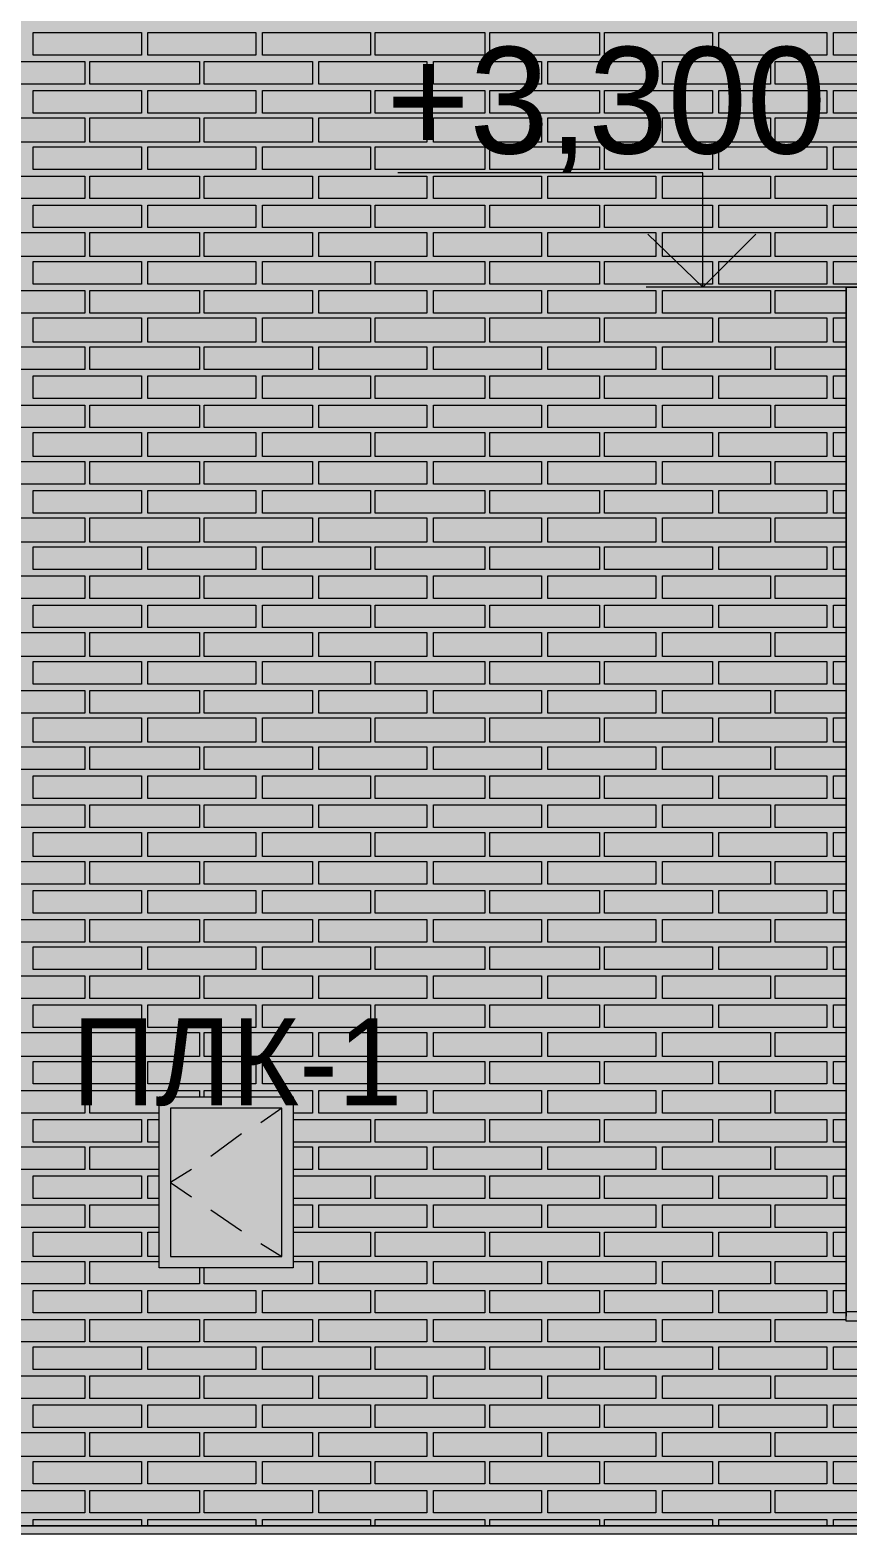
# Model space of a CAD drawing. Header units: millimetres. Extents: x -28928 to 100580, y -22867 to 36490.
# Drawn here: x -8523 to -6378, y 16322 to 20267 of the extents above; entities that cross this region are included whole.
import ezdxf

# ---------------------------------------------------------------- set-up
doc = ezdxf.new("R2010")
doc.units = ezdxf.units.MM
doc.layers.add('PDF _Геометрия', color=7, linetype='Continuous', true_color=0x8f8e8d)
doc.layers.add('PDF _Сплошная заливка', color=7, linetype='Continuous', true_color=0xffffff)
doc.layers.add('PDF _Текст', color=7, linetype='Continuous')

msp = doc.modelspace()

# ---------------------------------------------------------------- hatches: boundary and pattern name
at = {"layer": 'PDF _Сплошная заливка', "true_color": 0xdcd6cf, "transparency": 33554559}
msp.add_hatch(color=254, dxfattribs=at).paths.add_polyline_path([(-18676.6, 16343.4), (-18676.6, 19592.6), (-17276.3, 19592.6), (-17276.3, 16343.4), (19112.6, 16343.4), (19112.6, 30089.1), (-21853.9, 30089.1), (-21853.9, 16343.4), (-21375.9, 16343.4), (-21375.9, 19592.6), (-19277.4, 19592.6), (-19277.4, 16343.4)])

# ---------------------------------------------------------------- linework, layer by layer
at = {"layer": 'PDF _Геометрия', "color": 7, "lineweight": 9}
for points in [[(-21375.9, 16343.4), (-21853.9, 16343.4), (-21375.9, 16343.4), (-21853.9, 16343.4), (-21375.9, 16343.4), (-21375.9, 19592.6), (-19277.4, 19592.6), (-19277.4, 16343.4), (-18676.6, 16343.4), (-18676.6, 19592.6), (-17276.3, 19592.6), (-17276.3, 16343.4), (19112.6, 16343.4), (19112.6, 30089.1), (19112.6, 16343.4), (19133.7, 16343.4), (19133.7, 30089.1), (19133.7, 16343.4), (52641.4, 16343.4)], [(-5958.9, 19592.6), (-6466.6, 19592.6), (-6758.6, 19592.6), (-6758.6, 19893), (-7558.2, 19893)], [(-6606.3, 19592.6), (-6906.6, 19592.6)], [(-6335.5, 19592.6), (-6382, 19592.6), (-6382, 19516.4), (-6382, 18243), (-6382, 16969.5), (-6382, 16893.4), (-6382, 19592.6), (-5383.6, 19592.6)], [(-7862.8, 17439.1), (-7917.8, 17401)], [(-7968.6, 17371.4), (-8048.9, 17312.2)], [(-8099.7, 17278.4), (-8154.7, 17244.5), (-8099.7, 17206.4)], [(-8048.9, 17172.6), (-7968.6, 17117.6)], [(-7917.8, 17083.7), (-7862.8, 17049.9)], [(-6382, 16906), (-6382, 16906)], [(-6382, 16880.7), (-6382, 16884.9)]]:
    msp.add_lwpolyline(points, dxfattribs=at)
at = {"layer": 'PDF _Геометрия', "lineweight": 9}
for points in [[(-8230.9, 20201.8), (-8374.7, 20201.8), (-8514.3, 20201.8), (-8514.3, 20261), (-8374.7, 20261), (-8230.9, 20261)], [(-7930.5, 20201.8), (-8074.3, 20201.8), (-8213.9, 20201.8), (-8213.9, 20261), (-8074.3, 20261), (-7930.5, 20261)], [(-7630.1, 20201.8), (-7773.9, 20201.8), (-7913.6, 20201.8), (-7913.6, 20261), (-7773.9, 20261), (-7630.1, 20261)], [(-7329.7, 20201.8), (-7473.6, 20201.8), (-7617.4, 20201.8), (-7617.4, 20261), (-7473.6, 20261), (-7329.7, 20261)], [(-7029.3, 20201.8), (-7173.2, 20201.8), (-7317, 20201.8), (-7317, 20261), (-7173.2, 20261), (-7029.3, 20261)], [(-6733.2, 20201.8), (-6872.8, 20201.8), (-7016.6, 20201.8), (-7016.6, 20261), (-6872.8, 20261), (-6733.2, 20261)], [(-6432.8, 20201.8), (-6572.4, 20201.8), (-6716.3, 20201.8), (-6716.3, 20261), (-6572.4, 20261), (-6432.8, 20261)], [(-6132.4, 20201.8), (-6272, 20201.8), (-6415.9, 20201.8), (-6415.9, 20261), (-6272, 20261), (-6132.4, 20261)], [(-8378.9, 20184.9), (-8378.9, 20125.7), (-8666.6, 20125.7), (-8666.6, 20184.9)], [(-8078.6, 20184.9), (-8078.6, 20125.7), (-8366.3, 20125.7), (-8366.3, 20184.9)], [(-7782.4, 20184.9), (-7782.4, 20125.7), (-8065.9, 20125.7), (-8065.9, 20184.9)], [(-7482, 20184.9), (-7482, 20125.7), (-7765.5, 20125.7), (-7765.5, 20184.9)], [(-7181.6, 20184.9), (-7181.6, 20125.7), (-7465.1, 20125.7), (-7465.1, 20184.9)], [(-6881.3, 20184.9), (-6881.3, 20125.7), (-7164.7, 20125.7), (-7164.7, 20184.9)], [(-6580.9, 20184.9), (-6580.9, 20125.7), (-6864.3, 20125.7), (-6864.3, 20184.9)], [(-6280.5, 20184.9), (-6280.5, 20125.7), (-6568.2, 20125.7), (-6568.2, 20184.9)], [(-8230.9, 20049.5), (-8374.7, 20049.5), (-8514.3, 20049.5), (-8514.3, 20108.7), (-8374.7, 20108.7), (-8230.9, 20108.7)], [(-7930.5, 20049.5), (-8074.3, 20049.5), (-8213.9, 20049.5), (-8213.9, 20108.7), (-8074.3, 20108.7), (-7930.5, 20108.7)], [(-7630.1, 20049.5), (-7773.9, 20049.5), (-7913.6, 20049.5), (-7913.6, 20108.7), (-7773.9, 20108.7), (-7630.1, 20108.7)], [(-7329.7, 20049.5), (-7473.6, 20049.5), (-7617.4, 20049.5), (-7617.4, 20108.7), (-7473.6, 20108.7), (-7329.7, 20108.7)], [(-7029.3, 20049.5), (-7173.2, 20049.5), (-7317, 20049.5), (-7317, 20108.7), (-7173.2, 20108.7), (-7029.3, 20108.7)], [(-6733.2, 20049.5), (-6872.8, 20049.5), (-7016.6, 20049.5), (-7016.6, 20108.7), (-6872.8, 20108.7), (-6733.2, 20108.7)], [(-6432.8, 20049.5), (-6572.4, 20049.5), (-6716.3, 20049.5), (-6716.3, 20108.7), (-6572.4, 20108.7), (-6432.8, 20108.7)], [(-6132.4, 20049.5), (-6272, 20049.5), (-6415.9, 20049.5), (-6415.9, 20108.7), (-6272, 20108.7), (-6132.4, 20108.7)], [(-8378.9, 20036.8), (-8378.9, 19973.4), (-8666.6, 19973.4), (-8666.6, 20036.8)], [(-8078.6, 20036.8), (-8078.6, 19973.4), (-8366.3, 19973.4), (-8366.3, 20036.8)], [(-7782.4, 20036.8), (-7782.4, 19973.4), (-8065.9, 19973.4), (-8065.9, 20036.8)], [(-7482, 20036.8), (-7482, 19973.4), (-7765.5, 19973.4), (-7765.5, 20036.8)], [(-7181.6, 20036.8), (-7181.6, 19973.4), (-7465.1, 19973.4), (-7465.1, 20036.8)], [(-6881.3, 20036.8), (-6881.3, 19973.4), (-7164.7, 19973.4), (-7164.7, 20036.8)], [(-6580.9, 20036.8), (-6580.9, 19973.4), (-6864.3, 19973.4), (-6864.3, 20036.8)], [(-6280.5, 20036.8), (-6280.5, 19973.4), (-6568.2, 19973.4), (-6568.2, 20036.8)], [(-8230.9, 19901.4), (-8374.7, 19901.4), (-8514.3, 19901.4), (-8514.3, 19960.7), (-8374.7, 19960.7), (-8230.9, 19960.7)], [(-7930.5, 19901.4), (-8074.3, 19901.4), (-8213.9, 19901.4), (-8213.9, 19960.7), (-8074.3, 19960.7), (-7930.5, 19960.7)], [(-7630.1, 19901.4), (-7773.9, 19901.4), (-7913.6, 19901.4), (-7913.6, 19960.7), (-7773.9, 19960.7), (-7630.1, 19960.7)], [(-7329.7, 19901.4), (-7473.6, 19901.4), (-7617.4, 19901.4), (-7617.4, 19960.7), (-7473.6, 19960.7), (-7329.7, 19960.7)], [(-7029.3, 19901.4), (-7173.2, 19901.4), (-7317, 19901.4), (-7317, 19960.7), (-7173.2, 19960.7), (-7029.3, 19960.7)], [(-6733.2, 19901.4), (-6872.8, 19901.4), (-7016.6, 19901.4), (-7016.6, 19960.7), (-6872.8, 19960.7), (-6733.2, 19960.7)], [(-6432.8, 19901.4), (-6572.4, 19901.4), (-6716.3, 19901.4), (-6716.3, 19960.7), (-6572.4, 19960.7), (-6432.8, 19960.7)], [(-6132.4, 19901.4), (-6272, 19901.4), (-6415.9, 19901.4), (-6415.9, 19960.7), (-6272, 19960.7), (-6132.4, 19960.7)], [(-8378.9, 19884.5), (-8378.9, 19825.3), (-8666.6, 19825.3), (-8666.6, 19884.5)], [(-8078.6, 19884.5), (-8078.6, 19825.3), (-8366.3, 19825.3), (-8366.3, 19884.5)], [(-7782.4, 19884.5), (-7782.4, 19825.3), (-8065.9, 19825.3), (-8065.9, 19884.5)], [(-7482, 19884.5), (-7482, 19825.3), (-7765.5, 19825.3), (-7765.5, 19884.5)], [(-7181.6, 19884.5), (-7181.6, 19825.3), (-7465.1, 19825.3), (-7465.1, 19884.5)], [(-6881.3, 19884.5), (-6881.3, 19825.3), (-7164.7, 19825.3), (-7164.7, 19884.5)], [(-6580.9, 19884.5), (-6580.9, 19825.3), (-6864.3, 19825.3), (-6864.3, 19884.5)], [(-6280.5, 19884.5), (-6280.5, 19825.3), (-6568.2, 19825.3), (-6568.2, 19884.5)], [(-8230.9, 19749.1), (-8374.7, 19749.1), (-8514.3, 19749.1), (-8514.3, 19808.4), (-8374.7, 19808.4), (-8230.9, 19808.4)], [(-7930.5, 19749.1), (-8074.3, 19749.1), (-8213.9, 19749.1), (-8213.9, 19808.4), (-8074.3, 19808.4), (-7930.5, 19808.4)], [(-7630.1, 19749.1), (-7773.9, 19749.1), (-7913.6, 19749.1), (-7913.6, 19808.4), (-7773.9, 19808.4), (-7630.1, 19808.4)], [(-7329.7, 19749.1), (-7473.6, 19749.1), (-7617.4, 19749.1), (-7617.4, 19808.4), (-7473.6, 19808.4), (-7329.7, 19808.4)], [(-7029.3, 19749.1), (-7173.2, 19749.1), (-7317, 19749.1), (-7317, 19808.4), (-7173.2, 19808.4), (-7029.3, 19808.4)], [(-6733.2, 19749.1), (-6872.8, 19749.1), (-7016.6, 19749.1), (-7016.6, 19808.4), (-6872.8, 19808.4), (-6733.2, 19808.4)], [(-6432.8, 19749.1), (-6572.4, 19749.1), (-6716.3, 19749.1), (-6716.3, 19808.4), (-6572.4, 19808.4), (-6432.8, 19808.4)], [(-6132.4, 19749.1), (-6272, 19749.1), (-6415.9, 19749.1), (-6415.9, 19808.4), (-6272, 19808.4), (-6132.4, 19808.4)], [(-8378.9, 19736.4), (-8378.9, 19673), (-8666.6, 19673), (-8666.6, 19736.4)], [(-8078.6, 19736.4), (-8078.6, 19673), (-8366.3, 19673), (-8366.3, 19736.4)], [(-7782.4, 19736.4), (-7782.4, 19673), (-8065.9, 19673), (-8065.9, 19736.4)], [(-7482, 19736.4), (-7482, 19673), (-7765.5, 19673), (-7765.5, 19736.4)], [(-7181.6, 19736.4), (-7181.6, 19673), (-7465.1, 19673), (-7465.1, 19736.4)], [(-6881.3, 19736.4), (-6881.3, 19673), (-7164.7, 19673), (-7164.7, 19736.4)], [(-6580.9, 19736.4), (-6580.9, 19673), (-6864.3, 19673), (-6864.3, 19736.4)], [(-6280.5, 19736.4), (-6280.5, 19673), (-6568.2, 19673), (-6568.2, 19736.4)], [(-8230.9, 19601), (-8374.7, 19601), (-8514.3, 19601), (-8514.3, 19660.3), (-8374.7, 19660.3), (-8230.9, 19660.3)], [(-7930.5, 19601), (-8074.3, 19601), (-8213.9, 19601), (-8213.9, 19660.3), (-8074.3, 19660.3), (-7930.5, 19660.3)], [(-7630.1, 19601), (-7773.9, 19601), (-7913.6, 19601), (-7913.6, 19660.3), (-7773.9, 19660.3), (-7630.1, 19660.3)], [(-7329.7, 19601), (-7473.6, 19601), (-7617.4, 19601), (-7617.4, 19660.3), (-7473.6, 19660.3), (-7329.7, 19660.3)], [(-7029.3, 19601), (-7173.2, 19601), (-7317, 19601), (-7317, 19660.3), (-7173.2, 19660.3), (-7029.3, 19660.3)], [(-6733.2, 19601), (-6872.8, 19601), (-7016.6, 19601), (-7016.6, 19660.3), (-6872.8, 19660.3), (-6733.2, 19660.3)], [(-6432.8, 19601), (-6572.4, 19601), (-6716.3, 19601), (-6716.3, 19660.3), (-6572.4, 19660.3), (-6432.8, 19660.3)], [(-6132.4, 19601), (-6272, 19601), (-6415.9, 19601), (-6415.9, 19660.3), (-6272, 19660.3), (-6132.4, 19660.3)], [(-8378.9, 19584.1), (-8378.9, 19524.9), (-8666.6, 19524.9), (-8666.6, 19584.1)], [(-8078.6, 19584.1), (-8078.6, 19524.9), (-8366.3, 19524.9), (-8366.3, 19584.1)], [(-7782.4, 19584.1), (-7782.4, 19524.9), (-8065.9, 19524.9), (-8065.9, 19584.1)], [(-7482, 19584.1), (-7482, 19524.9), (-7765.5, 19524.9), (-7765.5, 19584.1)], [(-7181.6, 19584.1), (-7181.6, 19524.9), (-7465.1, 19524.9), (-7465.1, 19584.1)], [(-6881.3, 19584.1), (-6881.3, 19524.9), (-7164.7, 19524.9), (-7164.7, 19584.1)], [(-6580.9, 19584.1), (-6580.9, 19524.9), (-6864.3, 19524.9), (-6864.3, 19584.1)], [(-8230.9, 19448.7), (-8374.7, 19448.7), (-8514.3, 19448.7), (-8514.3, 19512.2), (-8374.7, 19512.2), (-8230.9, 19512.2)], [(-7930.5, 19448.7), (-8074.3, 19448.7), (-8213.9, 19448.7), (-8213.9, 19512.2), (-8074.3, 19512.2), (-7930.5, 19512.2)], [(-7630.1, 19448.7), (-7773.9, 19448.7), (-7913.6, 19448.7), (-7913.6, 19512.2), (-7773.9, 19512.2), (-7630.1, 19512.2)], [(-7329.7, 19448.7), (-7473.6, 19448.7), (-7617.4, 19448.7), (-7617.4, 19512.2), (-7473.6, 19512.2), (-7329.7, 19512.2)], [(-7029.3, 19448.7), (-7173.2, 19448.7), (-7317, 19448.7), (-7317, 19512.2), (-7173.2, 19512.2), (-7029.3, 19512.2)], [(-6733.2, 19448.7), (-6872.8, 19448.7), (-7016.6, 19448.7), (-7016.6, 19512.2), (-6872.8, 19512.2), (-6733.2, 19512.2)], [(-6432.8, 19448.7), (-6572.4, 19448.7), (-6716.3, 19448.7), (-6716.3, 19512.2), (-6572.4, 19512.2), (-6432.8, 19512.2)], [(-8378.9, 19436), (-8378.9, 19376.8), (-8666.6, 19376.8), (-8666.6, 19436)], [(-8078.6, 19436), (-8078.6, 19376.8), (-8366.3, 19376.8), (-8366.3, 19436)], [(-7782.4, 19436), (-7782.4, 19376.8), (-8065.9, 19376.8), (-8065.9, 19436)], [(-7482, 19436), (-7482, 19376.8), (-7765.5, 19376.8), (-7765.5, 19436)], [(-7181.6, 19436), (-7181.6, 19376.8), (-7465.1, 19376.8), (-7465.1, 19436)], [(-6881.3, 19436), (-6881.3, 19376.8), (-7164.7, 19376.8), (-7164.7, 19436)], [(-6580.9, 19436), (-6580.9, 19376.8), (-6864.3, 19376.8), (-6864.3, 19436)], [(-8230.9, 19300.7), (-8374.7, 19300.7), (-8514.3, 19300.7), (-8514.3, 19359.9), (-8374.7, 19359.9), (-8230.9, 19359.9)], [(-7930.5, 19300.7), (-8074.3, 19300.7), (-8213.9, 19300.7), (-8213.9, 19359.9), (-8074.3, 19359.9), (-7930.5, 19359.9)], [(-7630.1, 19300.7), (-7773.9, 19300.7), (-7913.6, 19300.7), (-7913.6, 19359.9), (-7773.9, 19359.9), (-7630.1, 19359.9)], [(-7329.7, 19300.7), (-7473.6, 19300.7), (-7617.4, 19300.7), (-7617.4, 19359.9), (-7473.6, 19359.9), (-7329.7, 19359.9)], [(-7029.3, 19300.7), (-7173.2, 19300.7), (-7317, 19300.7), (-7317, 19359.9), (-7173.2, 19359.9), (-7029.3, 19359.9)], [(-6733.2, 19300.7), (-6872.8, 19300.7), (-7016.6, 19300.7), (-7016.6, 19359.9), (-6872.8, 19359.9), (-6733.2, 19359.9)], [(-6432.8, 19300.7), (-6572.4, 19300.7), (-6716.3, 19300.7), (-6716.3, 19359.9), (-6572.4, 19359.9), (-6432.8, 19359.9)], [(-8378.9, 19283.7), (-8378.9, 19224.5), (-8666.6, 19224.5), (-8666.6, 19283.7)], [(-8078.6, 19283.7), (-8078.6, 19224.5), (-8366.3, 19224.5), (-8366.3, 19283.7)], [(-7782.4, 19283.7), (-7782.4, 19224.5), (-8065.9, 19224.5), (-8065.9, 19283.7)], [(-7482, 19283.7), (-7482, 19224.5), (-7765.5, 19224.5), (-7765.5, 19283.7)], [(-7181.6, 19283.7), (-7181.6, 19224.5), (-7465.1, 19224.5), (-7465.1, 19283.7)], [(-6881.3, 19283.7), (-6881.3, 19224.5), (-7164.7, 19224.5), (-7164.7, 19283.7)], [(-6580.9, 19283.7), (-6580.9, 19224.5), (-6864.3, 19224.5), (-6864.3, 19283.7)], [(-8230.9, 19148.4), (-8374.7, 19148.4), (-8514.3, 19148.4), (-8514.3, 19211.8), (-8374.7, 19211.8), (-8230.9, 19211.8)], [(-7930.5, 19148.4), (-8074.3, 19148.4), (-8213.9, 19148.4), (-8213.9, 19211.8), (-8074.3, 19211.8), (-7930.5, 19211.8)], [(-7630.1, 19148.4), (-7773.9, 19148.4), (-7913.6, 19148.4), (-7913.6, 19211.8), (-7773.9, 19211.8), (-7630.1, 19211.8)], [(-7329.7, 19148.4), (-7473.6, 19148.4), (-7617.4, 19148.4), (-7617.4, 19211.8), (-7473.6, 19211.8), (-7329.7, 19211.8)], [(-7029.3, 19148.4), (-7173.2, 19148.4), (-7317, 19148.4), (-7317, 19211.8), (-7173.2, 19211.8), (-7029.3, 19211.8)], [(-6733.2, 19148.4), (-6872.8, 19148.4), (-7016.6, 19148.4), (-7016.6, 19211.8), (-6872.8, 19211.8), (-6733.2, 19211.8)], [(-6432.8, 19148.4), (-6572.4, 19148.4), (-6716.3, 19148.4), (-6716.3, 19211.8), (-6572.4, 19211.8), (-6432.8, 19211.8)], [(-8378.9, 19135.7), (-8378.9, 19076.4), (-8666.6, 19076.4), (-8666.6, 19135.7)], [(-8078.6, 19135.7), (-8078.6, 19076.4), (-8366.3, 19076.4), (-8366.3, 19135.7)], [(-7782.4, 19135.7), (-7782.4, 19076.4), (-8065.9, 19076.4), (-8065.9, 19135.7)], [(-7482, 19135.7), (-7482, 19076.4), (-7765.5, 19076.4), (-7765.5, 19135.7)], [(-7181.6, 19135.7), (-7181.6, 19076.4), (-7465.1, 19076.4), (-7465.1, 19135.7)], [(-6881.3, 19135.7), (-6881.3, 19076.4), (-7164.7, 19076.4), (-7164.7, 19135.7)], [(-6580.9, 19135.7), (-6580.9, 19076.4), (-6864.3, 19076.4), (-6864.3, 19135.7)], [(-8230.9, 19000.3), (-8374.7, 19000.3), (-8514.3, 19000.3), (-8514.3, 19059.5), (-8374.7, 19059.5), (-8230.9, 19059.5)], [(-7930.5, 19000.3), (-8074.3, 19000.3), (-8213.9, 19000.3), (-8213.9, 19059.5), (-8074.3, 19059.5), (-7930.5, 19059.5)], [(-7630.1, 19000.3), (-7773.9, 19000.3), (-7913.6, 19000.3), (-7913.6, 19059.5), (-7773.9, 19059.5), (-7630.1, 19059.5)], [(-7329.7, 19000.3), (-7473.6, 19000.3), (-7617.4, 19000.3), (-7617.4, 19059.5), (-7473.6, 19059.5), (-7329.7, 19059.5)], [(-7029.3, 19000.3), (-7173.2, 19000.3), (-7317, 19000.3), (-7317, 19059.5), (-7173.2, 19059.5), (-7029.3, 19059.5)], [(-6733.2, 19000.3), (-6872.8, 19000.3), (-7016.6, 19000.3), (-7016.6, 19059.5), (-6872.8, 19059.5), (-6733.2, 19059.5)], [(-6432.8, 19000.3), (-6572.4, 19000.3), (-6716.3, 19000.3), (-6716.3, 19059.5), (-6572.4, 19059.5), (-6432.8, 19059.5)], [(-8378.9, 18987.6), (-8378.9, 18924.1), (-8666.6, 18924.1), (-8666.6, 18987.6)], [(-8078.6, 18987.6), (-8078.6, 18924.1), (-8366.3, 18924.1), (-8366.3, 18987.6)], [(-7782.4, 18987.6), (-7782.4, 18924.1), (-8065.9, 18924.1), (-8065.9, 18987.6)], [(-7482, 18987.6), (-7482, 18924.1), (-7765.5, 18924.1), (-7765.5, 18987.6)], [(-7181.6, 18987.6), (-7181.6, 18924.1), (-7465.1, 18924.1), (-7465.1, 18987.6)], [(-6881.3, 18987.6), (-6881.3, 18924.1), (-7164.7, 18924.1), (-7164.7, 18987.6)], [(-6580.9, 18987.6), (-6580.9, 18924.1), (-6864.3, 18924.1), (-6864.3, 18987.6)], [(-8230.9, 18852.2), (-8374.7, 18852.2), (-8514.3, 18852.2), (-8514.3, 18911.4), (-8374.7, 18911.4), (-8230.9, 18911.4)], [(-7930.5, 18852.2), (-8074.3, 18852.2), (-8213.9, 18852.2), (-8213.9, 18911.4), (-8074.3, 18911.4), (-7930.5, 18911.4)], [(-7630.1, 18852.2), (-7773.9, 18852.2), (-7913.6, 18852.2), (-7913.6, 18911.4), (-7773.9, 18911.4), (-7630.1, 18911.4)], [(-7329.7, 18852.2), (-7473.6, 18852.2), (-7617.4, 18852.2), (-7617.4, 18911.4), (-7473.6, 18911.4), (-7329.7, 18911.4)], [(-7029.3, 18852.2), (-7173.2, 18852.2), (-7317, 18852.2), (-7317, 18911.4), (-7173.2, 18911.4), (-7029.3, 18911.4)], [(-6733.2, 18852.2), (-6872.8, 18852.2), (-7016.6, 18852.2), (-7016.6, 18911.4), (-6872.8, 18911.4), (-6733.2, 18911.4)], [(-6432.8, 18852.2), (-6572.4, 18852.2), (-6716.3, 18852.2), (-6716.3, 18911.4), (-6572.4, 18911.4), (-6432.8, 18911.4)], [(-8378.9, 18835.3), (-8378.9, 18776), (-8666.6, 18776), (-8666.6, 18835.3)], [(-8078.6, 18835.3), (-8078.6, 18776), (-8366.3, 18776), (-8366.3, 18835.3)], [(-7782.4, 18835.3), (-7782.4, 18776), (-8065.9, 18776), (-8065.9, 18835.3)], [(-7482, 18835.3), (-7482, 18776), (-7765.5, 18776), (-7765.5, 18835.3)], [(-7181.6, 18835.3), (-7181.6, 18776), (-7465.1, 18776), (-7465.1, 18835.3)], [(-6881.3, 18835.3), (-6881.3, 18776), (-7164.7, 18776), (-7164.7, 18835.3)], [(-6580.9, 18835.3), (-6580.9, 18776), (-6864.3, 18776), (-6864.3, 18835.3)], [(-8230.9, 18699.9), (-8374.7, 18699.9), (-8514.3, 18699.9), (-8514.3, 18759.1), (-8374.7, 18759.1), (-8230.9, 18759.1)], [(-7930.5, 18699.9), (-8074.3, 18699.9), (-8213.9, 18699.9), (-8213.9, 18759.1), (-8074.3, 18759.1), (-7930.5, 18759.1)], [(-7630.1, 18699.9), (-7773.9, 18699.9), (-7913.6, 18699.9), (-7913.6, 18759.1), (-7773.9, 18759.1), (-7630.1, 18759.1)], [(-7329.7, 18699.9), (-7473.6, 18699.9), (-7617.4, 18699.9), (-7617.4, 18759.1), (-7473.6, 18759.1), (-7329.7, 18759.1)], [(-7029.3, 18699.9), (-7173.2, 18699.9), (-7317, 18699.9), (-7317, 18759.1), (-7173.2, 18759.1), (-7029.3, 18759.1)], [(-6733.2, 18699.9), (-6872.8, 18699.9), (-7016.6, 18699.9), (-7016.6, 18759.1), (-6872.8, 18759.1), (-6733.2, 18759.1)], [(-6432.8, 18699.9), (-6572.4, 18699.9), (-6716.3, 18699.9), (-6716.3, 18759.1), (-6572.4, 18759.1), (-6432.8, 18759.1)], [(-8378.9, 18687.2), (-8378.9, 18623.7), (-8666.6, 18623.7), (-8666.6, 18687.2)], [(-8078.6, 18687.2), (-8078.6, 18623.7), (-8366.3, 18623.7), (-8366.3, 18687.2)], [(-7782.4, 18687.2), (-7782.4, 18623.7), (-8065.9, 18623.7), (-8065.9, 18687.2)], [(-7482, 18687.2), (-7482, 18623.7), (-7765.5, 18623.7), (-7765.5, 18687.2)], [(-7181.6, 18687.2), (-7181.6, 18623.7), (-7465.1, 18623.7), (-7465.1, 18687.2)], [(-6881.3, 18687.2), (-6881.3, 18623.7), (-7164.7, 18623.7), (-7164.7, 18687.2)], [(-6580.9, 18687.2), (-6580.9, 18623.7), (-6864.3, 18623.7), (-6864.3, 18687.2)], [(-8230.9, 18551.8), (-8374.7, 18551.8), (-8514.3, 18551.8), (-8514.3, 18611), (-8374.7, 18611), (-8230.9, 18611)], [(-7930.5, 18551.8), (-8074.3, 18551.8), (-8213.9, 18551.8), (-8213.9, 18611), (-8074.3, 18611), (-7930.5, 18611)], [(-7630.1, 18551.8), (-7773.9, 18551.8), (-7913.6, 18551.8), (-7913.6, 18611), (-7773.9, 18611), (-7630.1, 18611)], [(-7329.7, 18551.8), (-7473.6, 18551.8), (-7617.4, 18551.8), (-7617.4, 18611), (-7473.6, 18611), (-7329.7, 18611)], [(-7029.3, 18551.8), (-7173.2, 18551.8), (-7317, 18551.8), (-7317, 18611), (-7173.2, 18611), (-7029.3, 18611)], [(-6733.2, 18551.8), (-6872.8, 18551.8), (-7016.6, 18551.8), (-7016.6, 18611), (-6872.8, 18611), (-6733.2, 18611)], [(-6432.8, 18551.8), (-6572.4, 18551.8), (-6716.3, 18551.8), (-6716.3, 18611), (-6572.4, 18611), (-6432.8, 18611)], [(-8378.9, 18534.9), (-8378.9, 18475.7), (-8666.6, 18475.7), (-8666.6, 18534.9)], [(-8078.6, 18534.9), (-8078.6, 18475.7), (-8366.3, 18475.7), (-8366.3, 18534.9)], [(-7782.4, 18534.9), (-7782.4, 18475.7), (-8065.9, 18475.7), (-8065.9, 18534.9)], [(-7482, 18534.9), (-7482, 18475.7), (-7765.5, 18475.7), (-7765.5, 18534.9)], [(-7181.6, 18534.9), (-7181.6, 18475.7), (-7465.1, 18475.7), (-7465.1, 18534.9)], [(-6881.3, 18534.9), (-6881.3, 18475.7), (-7164.7, 18475.7), (-7164.7, 18534.9)], [(-6580.9, 18534.9), (-6580.9, 18475.7), (-6864.3, 18475.7), (-6864.3, 18534.9)], [(-8230.9, 18399.5), (-8374.7, 18399.5), (-8514.3, 18399.5), (-8514.3, 18463), (-8374.7, 18463), (-8230.9, 18463)], [(-7930.5, 18399.5), (-8074.3, 18399.5), (-8213.9, 18399.5), (-8213.9, 18463), (-8074.3, 18463), (-7930.5, 18463)], [(-7630.1, 18399.5), (-7773.9, 18399.5), (-7913.6, 18399.5), (-7913.6, 18463), (-7773.9, 18463), (-7630.1, 18463)], [(-7329.7, 18399.5), (-7473.6, 18399.5), (-7617.4, 18399.5), (-7617.4, 18463), (-7473.6, 18463), (-7329.7, 18463)], [(-7029.3, 18399.5), (-7173.2, 18399.5), (-7317, 18399.5), (-7317, 18463), (-7173.2, 18463), (-7029.3, 18463)], [(-6733.2, 18399.5), (-6872.8, 18399.5), (-7016.6, 18399.5), (-7016.6, 18463), (-6872.8, 18463), (-6733.2, 18463)], [(-6432.8, 18399.5), (-6572.4, 18399.5), (-6716.3, 18399.5), (-6716.3, 18463), (-6572.4, 18463), (-6432.8, 18463)], [(-8378.9, 18386.8), (-8378.9, 18327.6), (-8666.6, 18327.6), (-8666.6, 18386.8)], [(-8078.6, 18386.8), (-8078.6, 18327.6), (-8366.3, 18327.6), (-8366.3, 18386.8)], [(-7782.4, 18386.8), (-7782.4, 18327.6), (-8065.9, 18327.6), (-8065.9, 18386.8)], [(-7482, 18386.8), (-7482, 18327.6), (-7765.5, 18327.6), (-7765.5, 18386.8)], [(-7181.6, 18386.8), (-7181.6, 18327.6), (-7465.1, 18327.6), (-7465.1, 18386.8)], [(-6881.3, 18386.8), (-6881.3, 18327.6), (-7164.7, 18327.6), (-7164.7, 18386.8)], [(-6580.9, 18386.8), (-6580.9, 18327.6), (-6864.3, 18327.6), (-6864.3, 18386.8)], [(-8230.9, 18251.4), (-8374.7, 18251.4), (-8514.3, 18251.4), (-8514.3, 18310.7), (-8374.7, 18310.7), (-8230.9, 18310.7)], [(-7930.5, 18251.4), (-8074.3, 18251.4), (-8213.9, 18251.4), (-8213.9, 18310.7), (-8074.3, 18310.7), (-7930.5, 18310.7)], [(-7630.1, 18251.4), (-7773.9, 18251.4), (-7913.6, 18251.4), (-7913.6, 18310.7), (-7773.9, 18310.7), (-7630.1, 18310.7)], [(-7329.7, 18251.4), (-7473.6, 18251.4), (-7617.4, 18251.4), (-7617.4, 18310.7), (-7473.6, 18310.7), (-7329.7, 18310.7)], [(-7029.3, 18251.4), (-7173.2, 18251.4), (-7317, 18251.4), (-7317, 18310.7), (-7173.2, 18310.7), (-7029.3, 18310.7)], [(-6733.2, 18251.4), (-6872.8, 18251.4), (-7016.6, 18251.4), (-7016.6, 18310.7), (-6872.8, 18310.7), (-6733.2, 18310.7)], [(-6432.8, 18251.4), (-6572.4, 18251.4), (-6716.3, 18251.4), (-6716.3, 18310.7), (-6572.4, 18310.7), (-6432.8, 18310.7)], [(-8378.9, 18234.5), (-8378.9, 18175.3), (-8666.6, 18175.3), (-8666.6, 18234.5)], [(-8078.6, 18234.5), (-8078.6, 18175.3), (-8366.3, 18175.3), (-8366.3, 18234.5)], [(-7782.4, 18234.5), (-7782.4, 18175.3), (-8065.9, 18175.3), (-8065.9, 18234.5)], [(-7482, 18234.5), (-7482, 18175.3), (-7765.5, 18175.3), (-7765.5, 18234.5)], [(-7181.6, 18234.5), (-7181.6, 18175.3), (-7465.1, 18175.3), (-7465.1, 18234.5)], [(-6881.3, 18234.5), (-6881.3, 18175.3), (-7164.7, 18175.3), (-7164.7, 18234.5)], [(-6580.9, 18234.5), (-6580.9, 18175.3), (-6864.3, 18175.3), (-6864.3, 18234.5)], [(-8230.9, 18099.1), (-8374.7, 18099.1), (-8514.3, 18099.1), (-8514.3, 18162.6), (-8374.7, 18162.6), (-8230.9, 18162.6)], [(-7930.5, 18099.1), (-8074.3, 18099.1), (-8213.9, 18099.1), (-8213.9, 18162.6), (-8074.3, 18162.6), (-7930.5, 18162.6)], [(-7630.1, 18099.1), (-7773.9, 18099.1), (-7913.6, 18099.1), (-7913.6, 18162.6), (-7773.9, 18162.6), (-7630.1, 18162.6)], [(-7329.7, 18099.1), (-7473.6, 18099.1), (-7617.4, 18099.1), (-7617.4, 18162.6), (-7473.6, 18162.6), (-7329.7, 18162.6)], [(-7029.3, 18099.1), (-7173.2, 18099.1), (-7317, 18099.1), (-7317, 18162.6), (-7173.2, 18162.6), (-7029.3, 18162.6)], [(-6733.2, 18099.1), (-6872.8, 18099.1), (-7016.6, 18099.1), (-7016.6, 18162.6), (-6872.8, 18162.6), (-6733.2, 18162.6)], [(-6432.8, 18099.1), (-6572.4, 18099.1), (-6716.3, 18099.1), (-6716.3, 18162.6), (-6572.4, 18162.6), (-6432.8, 18162.6)], [(-8378.9, 18086.4), (-8378.9, 18027.2), (-8666.6, 18027.2), (-8666.6, 18086.4)], [(-8078.6, 18086.4), (-8078.6, 18027.2), (-8366.3, 18027.2), (-8366.3, 18086.4)], [(-7782.4, 18086.4), (-7782.4, 18027.2), (-8065.9, 18027.2), (-8065.9, 18086.4)], [(-7482, 18086.4), (-7482, 18027.2), (-7765.5, 18027.2), (-7765.5, 18086.4)], [(-7181.6, 18086.4), (-7181.6, 18027.2), (-7465.1, 18027.2), (-7465.1, 18086.4)], [(-6881.3, 18086.4), (-6881.3, 18027.2), (-7164.7, 18027.2), (-7164.7, 18086.4)], [(-6580.9, 18086.4), (-6580.9, 18027.2), (-6864.3, 18027.2), (-6864.3, 18086.4)], [(-8230.9, 17951), (-8374.7, 17951), (-8514.3, 17951), (-8514.3, 18010.3), (-8374.7, 18010.3), (-8230.9, 18010.3)], [(-7930.5, 17951), (-8074.3, 17951), (-8213.9, 17951), (-8213.9, 18010.3), (-8074.3, 18010.3), (-7930.5, 18010.3)], [(-7630.1, 17951), (-7773.9, 17951), (-7913.6, 17951), (-7913.6, 18010.3), (-7773.9, 18010.3), (-7630.1, 18010.3)], [(-7329.7, 17951), (-7473.6, 17951), (-7617.4, 17951), (-7617.4, 18010.3), (-7473.6, 18010.3), (-7329.7, 18010.3)], [(-7029.3, 17951), (-7173.2, 17951), (-7317, 17951), (-7317, 18010.3), (-7173.2, 18010.3), (-7029.3, 18010.3)], [(-6733.2, 17951), (-6872.8, 17951), (-7016.6, 17951), (-7016.6, 18010.3), (-6872.8, 18010.3), (-6733.2, 18010.3)], [(-6432.8, 17951), (-6572.4, 17951), (-6716.3, 17951), (-6716.3, 18010.3), (-6572.4, 18010.3), (-6432.8, 18010.3)], [(-8378.9, 17934.1), (-8378.9, 17874.9), (-8666.6, 17874.9), (-8666.6, 17934.1)], [(-8078.6, 17934.1), (-8078.6, 17874.9), (-8366.3, 17874.9), (-8366.3, 17934.1)], [(-7782.4, 17934.1), (-7782.4, 17874.9), (-8065.9, 17874.9), (-8065.9, 17934.1)], [(-7482, 17934.1), (-7482, 17874.9), (-7765.5, 17874.9), (-7765.5, 17934.1)], [(-7181.6, 17934.1), (-7181.6, 17874.9), (-7465.1, 17874.9), (-7465.1, 17934.1)], [(-6881.3, 17934.1), (-6881.3, 17874.9), (-7164.7, 17874.9), (-7164.7, 17934.1)], [(-6580.9, 17934.1), (-6580.9, 17874.9), (-6864.3, 17874.9), (-6864.3, 17934.1)], [(-8230.9, 17803), (-8374.7, 17803), (-8514.3, 17803), (-8514.3, 17862.2), (-8374.7, 17862.2), (-8230.9, 17862.2)], [(-7930.5, 17803), (-8074.3, 17803), (-8213.9, 17803), (-8213.9, 17862.2), (-8074.3, 17862.2), (-7930.5, 17862.2)], [(-7630.1, 17803), (-7773.9, 17803), (-7913.6, 17803), (-7913.6, 17862.2), (-7773.9, 17862.2), (-7630.1, 17862.2)], [(-7329.7, 17803), (-7473.6, 17803), (-7617.4, 17803), (-7617.4, 17862.2), (-7473.6, 17862.2), (-7329.7, 17862.2)], [(-7029.3, 17803), (-7173.2, 17803), (-7317, 17803), (-7317, 17862.2), (-7173.2, 17862.2), (-7029.3, 17862.2)], [(-6733.2, 17803), (-6872.8, 17803), (-7016.6, 17803), (-7016.6, 17862.2), (-6872.8, 17862.2), (-6733.2, 17862.2)], [(-6432.8, 17803), (-6572.4, 17803), (-6716.3, 17803), (-6716.3, 17862.2), (-6572.4, 17862.2), (-6432.8, 17862.2)], [(-8378.9, 17786), (-8378.9, 17726.8), (-8666.6, 17726.8), (-8666.6, 17786)], [(-8078.6, 17786), (-8078.6, 17726.8), (-8366.3, 17726.8), (-8366.3, 17786)], [(-7782.4, 17786), (-7782.4, 17726.8), (-8065.9, 17726.8), (-8065.9, 17786)], [(-7482, 17786), (-7482, 17726.8), (-7765.5, 17726.8), (-7765.5, 17786)], [(-7181.6, 17786), (-7181.6, 17726.8), (-7465.1, 17726.8), (-7465.1, 17786)], [(-6881.3, 17786), (-6881.3, 17726.8), (-7164.7, 17726.8), (-7164.7, 17786)], [(-6580.9, 17786), (-6580.9, 17726.8), (-6864.3, 17726.8), (-6864.3, 17786)], [(-8230.9, 17650.7), (-8374.7, 17650.7), (-8514.3, 17650.7), (-8514.3, 17709.9), (-8374.7, 17709.9), (-8230.9, 17709.9)], [(-7930.5, 17650.7), (-8074.3, 17650.7), (-8213.9, 17650.7), (-8213.9, 17709.9), (-8074.3, 17709.9), (-7930.5, 17709.9)], [(-7630.1, 17650.7), (-7773.9, 17650.7), (-7913.6, 17650.7), (-7913.6, 17709.9), (-7773.9, 17709.9), (-7630.1, 17709.9)], [(-7329.7, 17650.7), (-7473.6, 17650.7), (-7617.4, 17650.7), (-7617.4, 17709.9), (-7473.6, 17709.9), (-7329.7, 17709.9)], [(-7029.3, 17650.7), (-7173.2, 17650.7), (-7317, 17650.7), (-7317, 17709.9), (-7173.2, 17709.9), (-7029.3, 17709.9)], [(-6733.2, 17650.7), (-6872.8, 17650.7), (-7016.6, 17650.7), (-7016.6, 17709.9), (-6872.8, 17709.9), (-6733.2, 17709.9)], [(-6432.8, 17650.7), (-6572.4, 17650.7), (-6716.3, 17650.7), (-6716.3, 17709.9), (-6572.4, 17709.9), (-6432.8, 17709.9)], [(-8378.9, 17638), (-8378.9, 17574.5), (-8666.6, 17574.5), (-8666.6, 17638)], [(-8078.6, 17638), (-8078.6, 17574.5), (-8366.3, 17574.5), (-8366.3, 17638)], [(-7782.4, 17638), (-7782.4, 17574.5), (-8065.9, 17574.5), (-8065.9, 17638)], [(-7482, 17638), (-7482, 17574.5), (-7765.5, 17574.5), (-7765.5, 17638)], [(-7181.6, 17638), (-7181.6, 17574.5), (-7465.1, 17574.5), (-7465.1, 17638)], [(-6881.3, 17638), (-6881.3, 17574.5), (-7164.7, 17574.5), (-7164.7, 17638)], [(-6580.9, 17638), (-6580.9, 17574.5), (-6864.3, 17574.5), (-6864.3, 17638)], [(-8230.9, 17502.6), (-8374.7, 17502.6), (-8514.3, 17502.6), (-8514.3, 17561.8), (-8374.7, 17561.8), (-8230.9, 17561.8)], [(-7930.5, 17502.6), (-8074.3, 17502.6), (-8213.9, 17502.6), (-8213.9, 17561.8), (-8074.3, 17561.8), (-7930.5, 17561.8)], [(-7630.1, 17502.6), (-7773.9, 17502.6), (-7913.6, 17502.6), (-7913.6, 17561.8), (-7773.9, 17561.8), (-7630.1, 17561.8)], [(-7329.7, 17502.6), (-7473.6, 17502.6), (-7617.4, 17502.6), (-7617.4, 17561.8), (-7473.6, 17561.8), (-7329.7, 17561.8)], [(-7029.3, 17502.6), (-7173.2, 17502.6), (-7317, 17502.6), (-7317, 17561.8), (-7173.2, 17561.8), (-7029.3, 17561.8)], [(-6733.2, 17502.6), (-6872.8, 17502.6), (-7016.6, 17502.6), (-7016.6, 17561.8), (-6872.8, 17561.8), (-6733.2, 17561.8)], [(-6432.8, 17502.6), (-6572.4, 17502.6), (-6716.3, 17502.6), (-6716.3, 17561.8), (-6572.4, 17561.8), (-6432.8, 17561.8)], [(-8378.9, 17485.7), (-8378.9, 17426.4), (-8666.6, 17426.4), (-8666.6, 17485.7)], [(-7482, 17485.7), (-7482, 17426.4), (-7765.5, 17426.4), (-7765.5, 17485.7)], [(-7181.6, 17485.7), (-7181.6, 17426.4), (-7465.1, 17426.4), (-7465.1, 17485.7)], [(-6881.3, 17485.7), (-6881.3, 17426.4), (-7164.7, 17426.4), (-7164.7, 17485.7)], [(-6580.9, 17485.7), (-6580.9, 17426.4), (-6864.3, 17426.4), (-6864.3, 17485.7)], [(-8230.9, 17350.3), (-8374.7, 17350.3), (-8514.3, 17350.3), (-8514.3, 17409.5), (-8374.7, 17409.5), (-8230.9, 17409.5)], [(-7329.7, 17350.3), (-7473.6, 17350.3), (-7617.4, 17350.3), (-7617.4, 17409.5), (-7473.6, 17409.5), (-7329.7, 17409.5)], [(-7029.3, 17350.3), (-7173.2, 17350.3), (-7317, 17350.3), (-7317, 17409.5), (-7173.2, 17409.5), (-7029.3, 17409.5)], [(-6733.2, 17350.3), (-6872.8, 17350.3), (-7016.6, 17350.3), (-7016.6, 17409.5), (-6872.8, 17409.5), (-6733.2, 17409.5)], [(-6432.8, 17350.3), (-6572.4, 17350.3), (-6716.3, 17350.3), (-6716.3, 17409.5), (-6572.4, 17409.5), (-6432.8, 17409.5)], [(-8378.9, 17337.6), (-8378.9, 17278.4), (-8666.6, 17278.4), (-8666.6, 17337.6)], [(-7482, 17337.6), (-7482, 17278.4), (-7765.5, 17278.4), (-7765.5, 17337.6)], [(-7181.6, 17337.6), (-7181.6, 17278.4), (-7465.1, 17278.4), (-7465.1, 17337.6)], [(-6881.3, 17337.6), (-6881.3, 17278.4), (-7164.7, 17278.4), (-7164.7, 17337.6)], [(-6580.9, 17337.6), (-6580.9, 17278.4), (-6864.3, 17278.4), (-6864.3, 17337.6)], [(-8230.9, 17202.2), (-8374.7, 17202.2), (-8514.3, 17202.2), (-8514.3, 17261.4), (-8374.7, 17261.4), (-8230.9, 17261.4)], [(-7329.7, 17202.2), (-7473.6, 17202.2), (-7617.4, 17202.2), (-7617.4, 17261.4), (-7473.6, 17261.4), (-7329.7, 17261.4)], [(-7029.3, 17202.2), (-7173.2, 17202.2), (-7317, 17202.2), (-7317, 17261.4), (-7173.2, 17261.4), (-7029.3, 17261.4)], [(-6733.2, 17202.2), (-6872.8, 17202.2), (-7016.6, 17202.2), (-7016.6, 17261.4), (-6872.8, 17261.4), (-6733.2, 17261.4)], [(-6432.8, 17202.2), (-6572.4, 17202.2), (-6716.3, 17202.2), (-6716.3, 17261.4), (-6572.4, 17261.4), (-6432.8, 17261.4)], [(-8378.9, 17185.3), (-8378.9, 17126), (-8666.6, 17126), (-8666.6, 17185.3)], [(-7482, 17185.3), (-7482, 17126), (-7765.5, 17126), (-7765.5, 17185.3)], [(-7181.6, 17185.3), (-7181.6, 17126), (-7465.1, 17126), (-7465.1, 17185.3)], [(-6881.3, 17185.3), (-6881.3, 17126), (-7164.7, 17126), (-7164.7, 17185.3)], [(-6580.9, 17185.3), (-6580.9, 17126), (-6864.3, 17126), (-6864.3, 17185.3)], [(-8230.9, 17049.9), (-8374.7, 17049.9), (-8514.3, 17049.9), (-8514.3, 17113.4), (-8374.7, 17113.4), (-8230.9, 17113.4)], [(-7329.7, 17049.9), (-7473.6, 17049.9), (-7617.4, 17049.9), (-7617.4, 17113.4), (-7473.6, 17113.4), (-7329.7, 17113.4)], [(-7029.3, 17049.9), (-7173.2, 17049.9), (-7317, 17049.9), (-7317, 17113.4), (-7173.2, 17113.4), (-7029.3, 17113.4)], [(-6733.2, 17049.9), (-6872.8, 17049.9), (-7016.6, 17049.9), (-7016.6, 17113.4), (-6872.8, 17113.4), (-6733.2, 17113.4)], [(-6432.8, 17049.9), (-6572.4, 17049.9), (-6716.3, 17049.9), (-6716.3, 17113.4), (-6572.4, 17113.4), (-6432.8, 17113.4)], [(-8378.9, 17037.2), (-8378.9, 16978), (-8666.6, 16978), (-8666.6, 17037.2)], [(-7482, 17037.2), (-7482, 16978), (-7765.5, 16978), (-7765.5, 17037.2)], [(-7181.6, 17037.2), (-7181.6, 16978), (-7465.1, 16978), (-7465.1, 17037.2)], [(-6881.3, 17037.2), (-6881.3, 16978), (-7164.7, 16978), (-7164.7, 17037.2)], [(-6580.9, 17037.2), (-6580.9, 16978), (-6864.3, 16978), (-6864.3, 17037.2)], [(-8230.9, 16901.8), (-8374.7, 16901.8), (-8514.3, 16901.8), (-8514.3, 16961), (-8374.7, 16961), (-8230.9, 16961)], [(-7930.5, 16901.8), (-8074.3, 16901.8), (-8213.9, 16901.8), (-8213.9, 16961), (-8074.3, 16961), (-7930.5, 16961)], [(-7630.1, 16901.8), (-7773.9, 16901.8), (-7913.6, 16901.8), (-7913.6, 16961), (-7773.9, 16961), (-7630.1, 16961)], [(-7329.7, 16901.8), (-7473.6, 16901.8), (-7617.4, 16901.8), (-7617.4, 16961), (-7473.6, 16961), (-7329.7, 16961)], [(-7029.3, 16901.8), (-7173.2, 16901.8), (-7317, 16901.8), (-7317, 16961), (-7173.2, 16961), (-7029.3, 16961)], [(-6733.2, 16901.8), (-6872.8, 16901.8), (-7016.6, 16901.8), (-7016.6, 16961), (-6872.8, 16961), (-6733.2, 16961)], [(-6432.8, 16901.8), (-6572.4, 16901.8), (-6716.3, 16901.8), (-6716.3, 16961), (-6572.4, 16961), (-6432.8, 16961)], [(-8378.9, 16884.9), (-8378.9, 16825.7), (-8666.6, 16825.7), (-8666.6, 16884.9)], [(-8078.6, 16884.9), (-8078.6, 16825.7), (-8366.3, 16825.7), (-8366.3, 16884.9)], [(-7782.4, 16884.9), (-7782.4, 16825.7), (-8065.9, 16825.7), (-8065.9, 16884.9)], [(-7482, 16884.9), (-7482, 16825.7), (-7765.5, 16825.7), (-7765.5, 16884.9)], [(-7181.6, 16884.9), (-7181.6, 16825.7), (-7465.1, 16825.7), (-7465.1, 16884.9)], [(-6881.3, 16884.9), (-6881.3, 16825.7), (-7164.7, 16825.7), (-7164.7, 16884.9)], [(-6580.9, 16884.9), (-6580.9, 16825.7), (-6864.3, 16825.7), (-6864.3, 16884.9)], [(-8230.9, 16753.7), (-8374.7, 16753.7), (-8514.3, 16753.7), (-8514.3, 16813), (-8374.7, 16813), (-8230.9, 16813)], [(-7930.5, 16753.7), (-8074.3, 16753.7), (-8213.9, 16753.7), (-8213.9, 16813), (-8074.3, 16813), (-7930.5, 16813)], [(-7630.1, 16753.7), (-7773.9, 16753.7), (-7913.6, 16753.7), (-7913.6, 16813), (-7773.9, 16813), (-7630.1, 16813)], [(-7329.7, 16753.7), (-7473.6, 16753.7), (-7617.4, 16753.7), (-7617.4, 16813), (-7473.6, 16813), (-7329.7, 16813)], [(-7029.3, 16753.7), (-7173.2, 16753.7), (-7317, 16753.7), (-7317, 16813), (-7173.2, 16813), (-7029.3, 16813)], [(-6733.2, 16753.7), (-6872.8, 16753.7), (-7016.6, 16753.7), (-7016.6, 16813), (-6872.8, 16813), (-6733.2, 16813)], [(-6432.8, 16753.7), (-6572.4, 16753.7), (-6716.3, 16753.7), (-6716.3, 16813), (-6572.4, 16813), (-6432.8, 16813)], [(-6132.4, 16753.7), (-6272, 16753.7), (-6415.9, 16753.7), (-6415.9, 16813), (-6272, 16813), (-6132.4, 16813)], [(-8378.9, 16736.8), (-8378.9, 16677.6), (-8666.6, 16677.6), (-8666.6, 16736.8)], [(-8078.6, 16736.8), (-8078.6, 16677.6), (-8366.3, 16677.6), (-8366.3, 16736.8)], [(-7782.4, 16736.8), (-7782.4, 16677.6), (-8065.9, 16677.6), (-8065.9, 16736.8)], [(-7482, 16736.8), (-7482, 16677.6), (-7765.5, 16677.6), (-7765.5, 16736.8)], [(-7181.6, 16736.8), (-7181.6, 16677.6), (-7465.1, 16677.6), (-7465.1, 16736.8)], [(-6881.3, 16736.8), (-6881.3, 16677.6), (-7164.7, 16677.6), (-7164.7, 16736.8)], [(-6580.9, 16736.8), (-6580.9, 16677.6), (-6864.3, 16677.6), (-6864.3, 16736.8)], [(-6280.5, 16736.8), (-6280.5, 16677.6), (-6568.2, 16677.6), (-6568.2, 16736.8)], [(-8230.9, 16601.4), (-8374.7, 16601.4), (-8514.3, 16601.4), (-8514.3, 16660.7), (-8374.7, 16660.7), (-8230.9, 16660.7)], [(-7930.5, 16601.4), (-8074.3, 16601.4), (-8213.9, 16601.4), (-8213.9, 16660.7), (-8074.3, 16660.7), (-7930.5, 16660.7)], [(-7630.1, 16601.4), (-7773.9, 16601.4), (-7913.6, 16601.4), (-7913.6, 16660.7), (-7773.9, 16660.7), (-7630.1, 16660.7)], [(-7329.7, 16601.4), (-7473.6, 16601.4), (-7617.4, 16601.4), (-7617.4, 16660.7), (-7473.6, 16660.7), (-7329.7, 16660.7)], [(-7029.3, 16601.4), (-7173.2, 16601.4), (-7317, 16601.4), (-7317, 16660.7), (-7173.2, 16660.7), (-7029.3, 16660.7)], [(-6733.2, 16601.4), (-6872.8, 16601.4), (-7016.6, 16601.4), (-7016.6, 16660.7), (-6872.8, 16660.7), (-6733.2, 16660.7)], [(-6432.8, 16601.4), (-6572.4, 16601.4), (-6716.3, 16601.4), (-6716.3, 16660.7), (-6572.4, 16660.7), (-6432.8, 16660.7)], [(-6132.4, 16601.4), (-6272, 16601.4), (-6415.9, 16601.4), (-6415.9, 16660.7), (-6272, 16660.7), (-6132.4, 16660.7)], [(-8378.9, 16588.7), (-8378.9, 16525.3), (-8666.6, 16525.3), (-8666.6, 16588.7)], [(-8078.6, 16588.7), (-8078.6, 16525.3), (-8366.3, 16525.3), (-8366.3, 16588.7)], [(-7782.4, 16588.7), (-7782.4, 16525.3), (-8065.9, 16525.3), (-8065.9, 16588.7)], [(-7482, 16588.7), (-7482, 16525.3), (-7765.5, 16525.3), (-7765.5, 16588.7)], [(-7181.6, 16588.7), (-7181.6, 16525.3), (-7465.1, 16525.3), (-7465.1, 16588.7)], [(-6881.3, 16588.7), (-6881.3, 16525.3), (-7164.7, 16525.3), (-7164.7, 16588.7)], [(-6580.9, 16588.7), (-6580.9, 16525.3), (-6864.3, 16525.3), (-6864.3, 16588.7)], [(-6280.5, 16588.7), (-6280.5, 16525.3), (-6568.2, 16525.3), (-6568.2, 16588.7)], [(-8230.9, 16453.4), (-8374.7, 16453.4), (-8514.3, 16453.4), (-8514.3, 16512.6), (-8374.7, 16512.6), (-8230.9, 16512.6)], [(-7930.5, 16453.4), (-8074.3, 16453.4), (-8213.9, 16453.4), (-8213.9, 16512.6), (-8074.3, 16512.6), (-7930.5, 16512.6)], [(-7630.1, 16453.4), (-7773.9, 16453.4), (-7913.6, 16453.4), (-7913.6, 16512.6), (-7773.9, 16512.6), (-7630.1, 16512.6)], [(-7329.7, 16453.4), (-7473.6, 16453.4), (-7617.4, 16453.4), (-7617.4, 16512.6), (-7473.6, 16512.6), (-7329.7, 16512.6)], [(-7029.3, 16453.4), (-7173.2, 16453.4), (-7317, 16453.4), (-7317, 16512.6), (-7173.2, 16512.6), (-7029.3, 16512.6)], [(-6733.2, 16453.4), (-6872.8, 16453.4), (-7016.6, 16453.4), (-7016.6, 16512.6), (-6872.8, 16512.6), (-6733.2, 16512.6)], [(-6432.8, 16453.4), (-6572.4, 16453.4), (-6716.3, 16453.4), (-6716.3, 16512.6), (-6572.4, 16512.6), (-6432.8, 16512.6)], [(-6132.4, 16453.4), (-6272, 16453.4), (-6415.9, 16453.4), (-6415.9, 16512.6), (-6272, 16512.6), (-6132.4, 16512.6)], [(-8378.9, 16436.4), (-8378.9, 16377.2), (-8666.6, 16377.2), (-8666.6, 16436.4)], [(-8078.6, 16436.4), (-8078.6, 16377.2), (-8366.3, 16377.2), (-8366.3, 16436.4)], [(-7782.4, 16436.4), (-7782.4, 16377.2), (-8065.9, 16377.2), (-8065.9, 16436.4)], [(-7482, 16436.4), (-7482, 16377.2), (-7765.5, 16377.2), (-7765.5, 16436.4)], [(-7181.6, 16436.4), (-7181.6, 16377.2), (-7465.1, 16377.2), (-7465.1, 16436.4)], [(-6881.3, 16436.4), (-6881.3, 16377.2), (-7164.7, 16377.2), (-7164.7, 16436.4)], [(-6580.9, 16436.4), (-6580.9, 16377.2), (-6864.3, 16377.2), (-6864.3, 16436.4)], [(-6280.5, 16436.4), (-6280.5, 16377.2), (-6568.2, 16377.2), (-6568.2, 16436.4)]]:
    msp.add_lwpolyline(points, close=True, dxfattribs=at)
at = {"layer": 'PDF _Геометрия', "color": 7, "lineweight": 18}
msp.add_lwpolyline([(-6618.9, 19732.2), (-6758.6, 19592.6), (-6902.4, 19732.2)], dxfattribs=at)
at = {"layer": 'PDF _Геометрия', "lineweight": 9}
for points in [[(-6382, 19524.9), (-6568.2, 19524.9), (-6568.2, 19584.1), (-6382, 19584.1)], [(-6382, 19448.7), (-6415.9, 19448.7), (-6415.9, 19512.2), (-6382, 19512.2)], [(-6382, 19376.8), (-6568.2, 19376.8), (-6568.2, 19436), (-6382, 19436)], [(-6382, 19300.7), (-6415.9, 19300.7), (-6415.9, 19359.9), (-6382, 19359.9)], [(-6382, 19224.5), (-6568.2, 19224.5), (-6568.2, 19283.7), (-6382, 19283.7)], [(-6382, 19148.4), (-6415.9, 19148.4), (-6415.9, 19211.8), (-6382, 19211.8)], [(-6382, 19076.4), (-6568.2, 19076.4), (-6568.2, 19135.7), (-6382, 19135.7)], [(-6382, 19000.3), (-6415.9, 19000.3), (-6415.9, 19059.5), (-6382, 19059.5)], [(-6382, 18924.1), (-6568.2, 18924.1), (-6568.2, 18987.6), (-6382, 18987.6)], [(-6382, 18852.2), (-6415.9, 18852.2), (-6415.9, 18911.4), (-6382, 18911.4)], [(-6382, 18776), (-6568.2, 18776), (-6568.2, 18835.3), (-6382, 18835.3)], [(-6382, 18699.9), (-6415.9, 18699.9), (-6415.9, 18759.1), (-6382, 18759.1)], [(-6382, 18623.7), (-6568.2, 18623.7), (-6568.2, 18687.2), (-6382, 18687.2)], [(-6382, 18551.8), (-6415.9, 18551.8), (-6415.9, 18611), (-6382, 18611)], [(-6382, 18475.7), (-6568.2, 18475.7), (-6568.2, 18534.9), (-6382, 18534.9)], [(-6382, 18399.5), (-6415.9, 18399.5), (-6415.9, 18463), (-6382, 18463)], [(-6382, 18327.6), (-6568.2, 18327.6), (-6568.2, 18386.8), (-6382, 18386.8)], [(-6382, 18251.4), (-6415.9, 18251.4), (-6415.9, 18310.7), (-6382, 18310.7)], [(-6382, 18175.3), (-6568.2, 18175.3), (-6568.2, 18234.5), (-6382, 18234.5)], [(-6382, 18099.1), (-6415.9, 18099.1), (-6415.9, 18162.6), (-6382, 18162.6)], [(-6382, 18027.2), (-6568.2, 18027.2), (-6568.2, 18086.4), (-6382, 18086.4)], [(-6382, 17951), (-6415.9, 17951), (-6415.9, 18010.3), (-6382, 18010.3)], [(-6382, 17874.9), (-6568.2, 17874.9), (-6568.2, 17934.1), (-6382, 17934.1)], [(-6382, 17803), (-6415.9, 17803), (-6415.9, 17862.2), (-6382, 17862.2)], [(-6382, 17726.8), (-6568.2, 17726.8), (-6568.2, 17786), (-6382, 17786)], [(-6382, 17650.7), (-6415.9, 17650.7), (-6415.9, 17709.9), (-6382, 17709.9)], [(-6382, 17574.5), (-6568.2, 17574.5), (-6568.2, 17638), (-6382, 17638)], [(-6382, 17502.6), (-6415.9, 17502.6), (-6415.9, 17561.8), (-6382, 17561.8)], [(-8184.3, 17426.4), (-8366.3, 17426.4), (-8366.3, 17485.7), (-8078.6, 17485.7), (-8078.6, 17468.7)], [(-8065.9, 17468.7), (-8065.9, 17485.7), (-7782.4, 17485.7), (-7782.4, 17426.4), (-7833.2, 17426.4)], [(-6382, 17426.4), (-6568.2, 17426.4), (-6568.2, 17485.7), (-6382, 17485.7)], [(-8184.3, 17350.3), (-8213.9, 17350.3), (-8213.9, 17409.5), (-8184.3, 17409.5)], [(-7833.2, 17409.5), (-7773.9, 17409.5), (-7630.1, 17409.5), (-7630.1, 17350.3), (-7773.9, 17350.3), (-7833.2, 17350.3)], [(-6382, 17350.3), (-6415.9, 17350.3), (-6415.9, 17409.5), (-6382, 17409.5)], [(-8184.3, 17278.4), (-8366.3, 17278.4), (-8366.3, 17337.6), (-8184.3, 17337.6)], [(-7833.2, 17337.6), (-7782.4, 17337.6), (-7782.4, 17278.4), (-7833.2, 17278.4)], [(-6382, 17278.4), (-6568.2, 17278.4), (-6568.2, 17337.6), (-6382, 17337.6)], [(-8184.3, 17202.2), (-8213.9, 17202.2), (-8213.9, 17261.4), (-8184.3, 17261.4)], [(-7833.2, 17261.4), (-7773.9, 17261.4), (-7630.1, 17261.4), (-7630.1, 17202.2), (-7773.9, 17202.2), (-7833.2, 17202.2)], [(-6382, 17202.2), (-6415.9, 17202.2), (-6415.9, 17261.4), (-6382, 17261.4)], [(-8184.3, 17126), (-8366.3, 17126), (-8366.3, 17185.3), (-8184.3, 17185.3)], [(-7833.2, 17185.3), (-7782.4, 17185.3), (-7782.4, 17126), (-7833.2, 17126)], [(-6382, 17126), (-6568.2, 17126), (-6568.2, 17185.3), (-6382, 17185.3)], [(-8184.3, 17049.9), (-8213.9, 17049.9), (-8213.9, 17113.4), (-8184.3, 17113.4)], [(-7833.2, 17113.4), (-7773.9, 17113.4), (-7630.1, 17113.4), (-7630.1, 17049.9), (-7773.9, 17049.9), (-7833.2, 17049.9)], [(-6382, 17049.9), (-6415.9, 17049.9), (-6415.9, 17113.4), (-6382, 17113.4)], [(-8078.6, 17020.3), (-8078.6, 16978), (-8366.3, 16978), (-8366.3, 17037.2), (-8184.3, 17037.2)], [(-7833.2, 17037.2), (-7782.4, 17037.2), (-7782.4, 16978), (-8065.9, 16978), (-8065.9, 17020.3)], [(-6382, 16978), (-6568.2, 16978), (-6568.2, 17037.2), (-6382, 17037.2)], [(-6382, 16901.8), (-6415.9, 16901.8), (-6415.9, 16961), (-6382, 16961)], [(-6280.5, 16880.7), (-6280.5, 16825.7), (-6568.2, 16825.7), (-6568.2, 16884.9), (-6382, 16884.9)], [(-8514.3, 16343.4), (-8514.3, 16360.3), (-8374.7, 16360.3), (-8230.9, 16360.3), (-8230.9, 16343.4)], [(-8213.9, 16343.4), (-8213.9, 16360.3), (-8074.3, 16360.3), (-7930.5, 16360.3), (-7930.5, 16343.4)], [(-7913.6, 16343.4), (-7913.6, 16360.3), (-7773.9, 16360.3), (-7630.1, 16360.3), (-7630.1, 16343.4)], [(-7617.4, 16343.4), (-7617.4, 16360.3), (-7473.6, 16360.3), (-7329.7, 16360.3), (-7329.7, 16343.4)], [(-7317, 16343.4), (-7317, 16360.3), (-7173.2, 16360.3), (-7029.3, 16360.3), (-7029.3, 16343.4)], [(-7016.6, 16343.4), (-7016.6, 16360.3), (-6872.8, 16360.3), (-6733.2, 16360.3), (-6733.2, 16343.4)], [(-6716.3, 16343.4), (-6716.3, 16360.3), (-6572.4, 16360.3), (-6432.8, 16360.3), (-6432.8, 16343.4)], [(-6415.9, 16343.4), (-6415.9, 16360.3), (-6272, 16360.3), (-6132.4, 16360.3), (-6132.4, 16343.4)]]:
    msp.add_lwpolyline(points, dxfattribs=at)
at = {"layer": 'PDF _Геометрия', "color": 7, "lineweight": 9}
for points in [[(-8184.3, 17468.7), (-7833.2, 17468.7), (-7833.2, 17020.3), (-8184.3, 17020.3)], [(-7862.8, 17439.1), (-8154.7, 17439.1), (-8154.7, 17049.9), (-7862.8, 17049.9)], [(-8154.7, 17439.1), (-8154.7, 17049.9), (-7862.8, 17049.9), (-7862.8, 17439.1)], [(-5383.6, 16880.7), (-6382, 16880.7), (-6382, 16906), (-5383.6, 16906)], [(62173.4, 16322.2), (62173.4, 16343.4), (-17276.3, 16343.4), (19112.6, 16343.4), (-17276.3, 16343.4), (-17276.3, 16322.2)]]:
    msp.add_lwpolyline(points, close=True, dxfattribs=at)
at = {"layer": 'PDF _Сплошная заливка', "color": 252, "lineweight": 9, "true_color": 0xa48f7a, "transparency": 33554559}
msp.add_solid([(-17276.3, 16343.4), (-17276.3, 16322.2), (62173.4, 16343.4), (62173.4, 16322.2)], dxfattribs=at)

# ---------------------------------------------------------------- texts
at = {"layer": 'PDF _Текст', "attachment_point": 4, "style": ''}
for s, insert, char_height in [('+3,300', (-7588.3, 20057.3), 279.44), ('ПЛК-1', (-8413.4, 17559.5), 227.71)]:
    msp.add_mtext(s, dxfattribs=dict(at, insert=insert, char_height=char_height))

doc.saveas('drawing.dxf')
